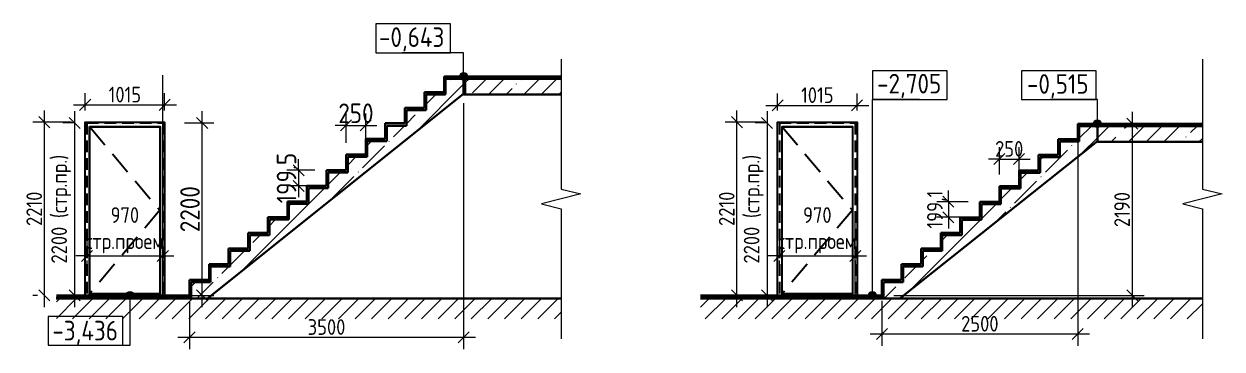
# Model space of a CAD drawing. Header units: millimetres. Extents: x 504091 to 2165846, y 135022 to 442887.
# Drawn here: x 1328842 to 1344138, y 319930 to 324074 of the extents above; entities that cross this region are included whole.
import ezdxf

# ---------------------------------------------------------------- set-up
doc = ezdxf.new("R2010")
doc.units = ezdxf.units.MM
doc.linetypes.add('IMPORT-ADSK_Штриховая_ш3 п1_5 _2_', pattern=[4.5, 3, -1.5])
doc.layers.get('Defpoints').update_dxf_attribs({"color": 255})
for name, color, linetype, lineweight in [('+АР_Вспомогательная', 7, 'Continuous', 9), ('A-ANNO-DIMS', 211, 'Continuous', 9), ('A-ANNO-NOTE', 131, 'Continuous', 20), ('A-DETL', 90, 'Continuous', 9), ('A-DETL-GENF', 92, 'Continuous', 18), ('A-FLOR', 192, 'Continuous', 18), ('A-FLOR-PATT', 8, 'Continuous', 40), ('A-WALL', 113, 'Continuous', 18), ('G-ANNO-DIMS', 111, 'Continuous', 9), ('S-STRS', 31, 'Continuous', 9)]:
    doc.layers.add(name, color=color, linetype=linetype, lineweight=lineweight)
doc.layers.add('ВСПОМОГАТЕЛЬНЫЙ', color=52, linetype='Continuous', lineweight=5, plot=False)
doc.styles.add('GOST Common', font='GOST_Common.ttf', dxfattribs={"width": 0.9, "height": 350})
doc.styles.add('GOST Common_1', font='GOST_Common.ttf', dxfattribs={"width": 0.9, "height": 250})
doc.styles.add('GOST Common_4', font='GOST_Common.ttf', dxfattribs={"width": 0.9, "height": 200})
doc.styles.add('GOST Common_6', font='GOST_Common.ttf', dxfattribs={"width": 0.9, "height": 200})
doc.dimstyles.new('ADSK_Основной_2_5_мм', dxfattribs={"dimscale": 304.8, "dimtxt": 251.428749, "dimasz": 0.463911, "dimexe": 0.492126, "dimexo": 0.492126, "dimgap": 0.098425, "dimtad": 1, "dimdec": 3, "dimrnd": 0.001, "dimdsep": 46, "dimtxsty": 'GOST Common_1', "dimblk1": 'OBLIQUE', "dimblk2": 'OBLIQUE', "dimsah": 1, "dimcen": 0.09, "dimdle": 0.492126, "dimazin": 2, "dimtfac": 1, "dimtdec": 4, "dimtix": 1, "dimtmove": 0, "dimatfit": 3, "dimfxl": 0, "dimtvp": 1, "dimtolj": 1, "dimtzin": 0, "dimlwd": 20, "dimlwe": 20, "dimarcsym": 0})
doc.dimstyles.new('ADSK_Основной_2_мм', dxfattribs={"dimscale": 304.8, "dimtxt": 201.142999, "dimasz": 0.463911, "dimexe": 0.492126, "dimexo": 0.492126, "dimgap": 0.098425, "dimtad": 1, "dimrnd": 0.01, "dimdsep": 46, "dimtxsty": 'GOST Common_4', "dimblk1": 'OBLIQUE', "dimblk2": 'OBLIQUE', "dimsah": 1, "dimcen": 0.09, "dimdle": 0.492126, "dimazin": 2, "dimtfac": 1, "dimtdec": 4, "dimtix": 1, "dimtmove": 0, "dimatfit": 3, "dimfxl": 0, "dimtvp": 1, "dimtolj": 1, "dimtzin": 0, "dimlwd": 20, "dimlwe": 20, "dimarcsym": 0})
pattern_1 = [(45, (1335540.36, 379376.56), (-224.5064, 224.5064), []), (45, (1335764.87, 379376.56), (-224.5064, 224.5064), [396.875, -79.375, 3.353, -76.022])]
pattern_2 = [(45, (1332435.07, 380107.56), (-224.5064, 224.5064), []), (45, (1332659.58, 380107.56), (-224.5064, 224.5064), [396.875, -79.375, 3.353, -76.022])]

# ---------------------------------------------------------------- blocks, each defined once
blk = doc.blocks.new('_Oblique')
at = {"color": 0, "linetype": 'ByBlock', "lineweight": -2}
blk.add_line((-0.5, -0.5), (0.5, 0.5), dxfattribs=at)
blk = doc.blocks.new('*D2483')
at = {"layer": 'A-ANNO-DIMS', "color": 0, "lineweight": 20, "transparency": 16777216}
for p, q in [((1331117, 320463), (1331117, 322963)), ((1330893, 322813), (1331267, 322813)), ((1330893, 320613), (1331267, 320613))]:
    blk.add_line(p, q, dxfattribs=at)
at = {"layer": 'Defpoints', "color": 0, "lineweight": 20, "transparency": 16777216}
for p in [(1330743, 322813), (1331117, 322813), (1330743, 320613)]:
    blk.add_point(p, dxfattribs=at)
at = {"layer": 'A-ANNO-DIMS', "color": 0, "lineweight": 20, "transparency": 16777216, "xscale": 141.4, "yscale": 141.4, "zscale": 141.4}
for p, rotation in [((1331117, 322813), 90), ((1331117, 320613), 270)]:
    blk.add_blockref('_Oblique', p, dxfattribs=dict(at, rotation=rotation))
at = {"layer": 'A-ANNO-DIMS', "color": 0, "lineweight": 20, "transparency": 16777216, "insert": (1330962, 321713), "char_height": 250, "width": 756.84, "attachment_point": 5, "rotation": 90, "style": 'GOST Common_1'}
blk.add_mtext('\\A1;2200', dxfattribs=at)
blk = doc.blocks.new('*D2474')
at = {"layer": 'A-ANNO-DIMS', "color": 0, "lineweight": 20, "transparency": 16777216}
for p, q in [((1329103, 320463), (1329103, 322973)), ((1329450, 322823), (1328953, 322823)), ((1329015, 320613), (1328953, 320613))]:
    blk.add_line(p, q, dxfattribs=at)
at = {"layer": 'Defpoints', "color": 0, "lineweight": 20, "transparency": 16777216}
for p in [(1329103, 322823), (1329600, 322823), (1329165, 320613)]:
    blk.add_point(p, dxfattribs=at)
at = {"layer": 'A-ANNO-DIMS', "color": 0, "lineweight": 20, "transparency": 16777216, "xscale": 141.4, "yscale": 141.4, "zscale": 141.4}
for p, rotation in [((1329103, 322823), 90), ((1329103, 320613), 270)]:
    blk.add_blockref('_Oblique', p, dxfattribs=dict(at, rotation=rotation))
at = {"layer": 'A-ANNO-DIMS', "color": 0, "transparency": 16777216, "insert": (1328973, 321718), "char_height": 200, "width": 605.47, "attachment_point": 5, "rotation": 90, "style": 'GOST Common_4'}
blk.add_mtext('\\A1;2210', dxfattribs=at)
blk = doc.blocks.new('*D2475')
at = {"layer": 'A-ANNO-DIMS', "color": 0, "lineweight": 20, "transparency": 16777216}
for p, q in [((1329645, 321117), (1329504, 321117)), ((1329645, 321117), (1330615, 321117)), ((1330615, 321117), (1330757, 321117)), ((1329645, 321059), (1329645, 320967)), ((1330615, 321059), (1330615, 320967))]:
    blk.add_line(p, q, dxfattribs=at)
at = {"layer": 'Defpoints', "color": 0, "lineweight": 20, "transparency": 16777216}
for p in [(1329645, 321209), (1330615, 321209), (1330615, 321117)]:
    blk.add_point(p, dxfattribs=at)
at = {"layer": 'A-ANNO-DIMS', "color": 0, "lineweight": 20, "transparency": 16777216, "xscale": 141.4, "yscale": 141.4, "zscale": 141.4}
blk.add_blockref('_Oblique', (1329645, 321117), dxfattribs=at)
at = {"layer": 'A-ANNO-DIMS', "color": 0, "lineweight": 20, "transparency": 16777216, "xscale": 141.4, "yscale": 141.4, "zscale": 141.4, "rotation": 180}
blk.add_blockref('_Oblique', (1330615, 321117), dxfattribs=at)
at = {"layer": 'A-ANNO-DIMS', "color": 0, "transparency": 16777216, "insert": (1330130, 321444), "char_height": 200, "width": 560.47, "attachment_point": 5, "style": 'GOST Common_6'}
blk.add_mtext('\\A1;970\\Pстр.проем', dxfattribs=at)
blk = doc.blocks.new('*D2514')
at = {"layer": 'A-ANNO-DIMS', "color": 0, "lineweight": 20, "transparency": 16777216}
for p, q in [((1329488, 322963), (1329488, 320463)), ((1329495, 322813), (1329338, 322813)), ((1329495, 320613), (1329338, 320613))]:
    blk.add_line(p, q, dxfattribs=at)
at = {"layer": 'Defpoints', "color": 0, "lineweight": 20, "transparency": 16777216}
for p in [(1329645, 322813), (1329488, 320613), (1329645, 320613)]:
    blk.add_point(p, dxfattribs=at)
at = {"layer": 'A-ANNO-DIMS', "color": 0, "lineweight": 20, "transparency": 16777216, "xscale": 141.4, "yscale": 141.4, "zscale": 141.4}
for p, rotation in [((1329488, 322813), 90), ((1329488, 320613), 270)]:
    blk.add_blockref('_Oblique', p, dxfattribs=dict(at, rotation=rotation))
at = {"layer": 'A-ANNO-DIMS', "color": 0, "transparency": 16777216, "insert": (1329318, 321713), "char_height": 200, "attachment_point": 5, "rotation": 90, "style": 'GOST Common_4'}
blk.add_mtext('\\A1;2200 (стр.пр.)', dxfattribs=at)
blk = doc.blocks.new('*D2477')
at = {"layer": 'A-ANNO-DIMS', "color": 0, "lineweight": 20, "transparency": 16777216}
for p, q in [((1337944, 320463), (1337944, 322973)), ((1338291, 322823), (1337794, 322823)), ((1337856, 320613), (1337794, 320613))]:
    blk.add_line(p, q, dxfattribs=at)
at = {"layer": 'Defpoints', "color": 0, "lineweight": 20, "transparency": 16777216}
for p in [(1337944, 322823), (1338441, 322823), (1338006, 320613)]:
    blk.add_point(p, dxfattribs=at)
at = {"layer": 'A-ANNO-DIMS', "color": 0, "lineweight": 20, "transparency": 16777216, "xscale": 141.4, "yscale": 141.4, "zscale": 141.4}
for p, rotation in [((1337944, 322823), 90), ((1337944, 320613), 270)]:
    blk.add_blockref('_Oblique', p, dxfattribs=dict(at, rotation=rotation))
at = {"layer": 'A-ANNO-DIMS', "color": 0, "transparency": 16777216, "insert": (1337814, 321718), "char_height": 200, "width": 605.47, "attachment_point": 5, "rotation": 90, "style": 'GOST Common_4'}
blk.add_mtext('\\A1;2210', dxfattribs=at)
blk = doc.blocks.new('*D2478')
at = {"layer": 'A-ANNO-DIMS', "color": 0, "lineweight": 20, "transparency": 16777216}
for p, q in [((1338486, 321117), (1338345, 321117)), ((1338486, 321117), (1339456, 321117)), ((1339456, 321117), (1339598, 321117)), ((1338486, 321059), (1338486, 320967)), ((1339456, 321059), (1339456, 320967))]:
    blk.add_line(p, q, dxfattribs=at)
at = {"layer": 'Defpoints', "color": 0, "lineweight": 20, "transparency": 16777216}
for p in [(1338486, 321209), (1339456, 321209), (1339456, 321117)]:
    blk.add_point(p, dxfattribs=at)
at = {"layer": 'A-ANNO-DIMS', "color": 0, "lineweight": 20, "transparency": 16777216, "xscale": 141.4, "yscale": 141.4, "zscale": 141.4}
blk.add_blockref('_Oblique', (1338486, 321117), dxfattribs=at)
at = {"layer": 'A-ANNO-DIMS', "color": 0, "lineweight": 20, "transparency": 16777216, "xscale": 141.4, "yscale": 141.4, "zscale": 141.4, "rotation": 180}
blk.add_blockref('_Oblique', (1339456, 321117), dxfattribs=at)
at = {"layer": 'A-ANNO-DIMS', "color": 0, "transparency": 16777216, "insert": (1338971, 321444), "char_height": 200, "width": 560.47, "attachment_point": 5, "style": 'GOST Common_6'}
blk.add_mtext('\\A1;970\\Pстр.проем', dxfattribs=at)
blk = doc.blocks.new('*D2516')
at = {"layer": 'A-ANNO-DIMS', "color": 0, "lineweight": 20, "transparency": 16777216}
for p, q in [((1338329, 322963), (1338329, 320463)), ((1338336, 322813), (1338179, 322813)), ((1338336, 320613), (1338179, 320613))]:
    blk.add_line(p, q, dxfattribs=at)
at = {"layer": 'Defpoints', "color": 0, "lineweight": 20, "transparency": 16777216}
for p in [(1338486, 322813), (1338329, 320613), (1338486, 320613)]:
    blk.add_point(p, dxfattribs=at)
at = {"layer": 'A-ANNO-DIMS', "color": 0, "lineweight": 20, "transparency": 16777216, "xscale": 141.4, "yscale": 141.4, "zscale": 141.4}
for p, rotation in [((1338329, 322813), 90), ((1338329, 320613), 270)]:
    blk.add_blockref('_Oblique', p, dxfattribs=dict(at, rotation=rotation))
at = {"layer": 'A-ANNO-DIMS', "color": 0, "transparency": 16777216, "insert": (1338159, 321713), "char_height": 200, "attachment_point": 5, "rotation": 90, "style": 'GOST Common_4'}
blk.add_mtext('\\A1;2200 (стр.пр.)', dxfattribs=at)
blk = doc.blocks.new('*D2517')
at = {"layer": 'A-ANNO-DIMS', "color": 0, "lineweight": 20, "transparency": 16777216}
for p, q in [((1338464, 322973), (1338464, 323187)), ((1339479, 322973), (1339479, 323187)), ((1338314, 323037), (1339629, 323037))]:
    blk.add_line(p, q, dxfattribs=at)
at = {"layer": 'Defpoints', "color": 0, "lineweight": 20, "transparency": 16777216}
for p in [(1339479, 323037), (1338464, 322823), (1339479, 322823)]:
    blk.add_point(p, dxfattribs=at)
at = {"layer": 'A-ANNO-DIMS', "color": 0, "lineweight": 20, "transparency": 16777216, "xscale": 141.4, "yscale": 141.4, "zscale": 141.4, "rotation": 180}
blk.add_blockref('_Oblique', (1338464, 323037), dxfattribs=at)
at = {"layer": 'A-ANNO-DIMS', "color": 0, "lineweight": 20, "transparency": 16777216, "xscale": 141.4, "yscale": 141.4, "zscale": 141.4}
blk.add_blockref('_Oblique', (1339479, 323037), dxfattribs=at)
at = {"layer": 'A-ANNO-DIMS', "color": 0, "transparency": 16777216, "insert": (1338971, 323167), "char_height": 200, "attachment_point": 5, "style": 'GOST Common_4'}
blk.add_mtext('\\A1;1015', dxfattribs=at)
blk = doc.blocks.new('Высотные отметки - Рамка-12095-Разрез 1')
at = {"layer": 'A-ANNO-NOTE'}
for p, q in [((15397, 14), (15397, 514)), ((15397, 514), (16697, 514)), ((16697, 514), (16697, 14)), ((16697, 14), (15397, 14))]:
    blk.add_line(p, q, dxfattribs=at)
blk = doc.blocks.new('*D2502')
at = {"layer": 'A-ANNO-DIMS', "color": 0, "lineweight": 20, "transparency": 16777216}
for p, q in [((1332955, 322559), (1332955, 322931)), ((1333205, 322573), (1333205, 322931)), ((1332955, 322781), (1332814, 322781)), ((1332955, 322781), (1333205, 322781)), ((1333205, 322781), (1333347, 322781))]:
    blk.add_line(p, q, dxfattribs=at)
at = {"layer": 'Defpoints', "color": 0, "lineweight": 20, "transparency": 16777216}
for p in [(1333205, 322781), (1332955, 322409), (1333205, 322423)]:
    blk.add_point(p, dxfattribs=at)
at = {"layer": 'A-ANNO-DIMS', "color": 0, "lineweight": 20, "transparency": 16777216, "xscale": 141.4, "yscale": 141.4, "zscale": 141.4}
blk.add_blockref('_Oblique', (1332955, 322781), dxfattribs=at)
at = {"layer": 'A-ANNO-DIMS', "color": 0, "lineweight": 20, "transparency": 16777216, "xscale": 141.4, "yscale": 141.4, "zscale": 141.4, "rotation": 180}
blk.add_blockref('_Oblique', (1333205, 322781), dxfattribs=at)
at = {"layer": 'A-ANNO-DIMS', "color": 0, "lineweight": 20, "transparency": 16777216, "insert": (1333080, 322936), "char_height": 250, "attachment_point": 5, "style": 'GOST Common_1'}
blk.add_mtext('\\A1;250', dxfattribs=at)
blk = doc.blocks.new('*D2503')
at = {"layer": 'A-ANNO-DIMS', "color": 0, "lineweight": 20, "transparency": 16777216}
for p, q in [((1332349, 322209), (1332349, 322351)), ((1332555, 322209), (1332199, 322209)), ((1332349, 322209), (1332349, 322010)), ((1332555, 322010), (1332199, 322010)), ((1332349, 322010), (1332349, 321868))]:
    blk.add_line(p, q, dxfattribs=at)
at = {"layer": 'Defpoints', "color": 0, "lineweight": 20, "transparency": 16777216}
for p in [(1332705, 322209), (1332349, 322010), (1332705, 322010)]:
    blk.add_point(p, dxfattribs=at)
at = {"layer": 'A-ANNO-DIMS', "color": 0, "lineweight": 20, "transparency": 16777216, "xscale": 141.4, "yscale": 141.4, "zscale": 141.4}
for p, rotation in [((1332349, 322209), 270), ((1332349, 322010), 90)]:
    blk.add_blockref('_Oblique', p, dxfattribs=dict(at, rotation=rotation))
at = {"layer": 'A-ANNO-DIMS', "color": 0, "lineweight": 20, "transparency": 16777216, "insert": (1332194, 322110), "char_height": 250, "attachment_point": 5, "rotation": 90, "style": 'GOST Common_1'}
blk.add_mtext('\\A1;199.5', dxfattribs=at)
blk = doc.blocks.new('*D2506')
at = {"layer": 'A-ANNO-DIMS', "color": 0, "lineweight": 20, "transparency": 16777216}
for p, q in [((1329623, 322973), (1329623, 323194)), ((1330638, 322973), (1330638, 323194)), ((1329473, 323044), (1330788, 323044))]:
    blk.add_line(p, q, dxfattribs=at)
at = {"layer": 'Defpoints', "color": 0, "lineweight": 20, "transparency": 16777216}
for p in [(1330638, 323044), (1329623, 322823), (1330638, 322823)]:
    blk.add_point(p, dxfattribs=at)
at = {"layer": 'A-ANNO-DIMS', "color": 0, "lineweight": 20, "transparency": 16777216, "xscale": 141.4, "yscale": 141.4, "zscale": 141.4, "rotation": 180}
blk.add_blockref('_Oblique', (1329623, 323044), dxfattribs=at)
at = {"layer": 'A-ANNO-DIMS', "color": 0, "lineweight": 20, "transparency": 16777216, "xscale": 141.4, "yscale": 141.4, "zscale": 141.4}
blk.add_blockref('_Oblique', (1330638, 323044), dxfattribs=at)
at = {"layer": 'A-ANNO-DIMS', "color": 0, "transparency": 16777216, "insert": (1330130, 323174), "char_height": 200, "attachment_point": 5, "style": 'GOST Common_4'}
blk.add_mtext('\\A1;1015', dxfattribs=at)
blk = doc.blocks.new('*D2519')
at = {"layer": 'A-ANNO-DIMS', "color": 0, "lineweight": 20, "transparency": 16777216}
for p, q in [((1342296, 322653), (1342296, 319972)), ((1339796, 320543), (1339796, 319972)), ((1339646, 320122), (1342446, 320122))]:
    blk.add_line(p, q, dxfattribs=at)
at = {"layer": 'Defpoints', "color": 0, "lineweight": 20, "transparency": 16777216}
for p in [(1342296, 322803), (1339796, 320693), (1342296, 320122)]:
    blk.add_point(p, dxfattribs=at)
at = {"layer": 'A-ANNO-DIMS', "color": 0, "lineweight": 20, "transparency": 16777216, "xscale": 141.4, "yscale": 141.4, "zscale": 141.4, "rotation": 180}
blk.add_blockref('_Oblique', (1339796, 320122), dxfattribs=at)
at = {"layer": 'A-ANNO-DIMS', "color": 0, "lineweight": 20, "transparency": 16777216, "xscale": 141.4, "yscale": 141.4, "zscale": 141.4}
blk.add_blockref('_Oblique', (1342296, 320122), dxfattribs=at)
at = {"layer": 'A-ANNO-DIMS', "color": 0, "transparency": 16777216, "insert": (1341046, 320252), "char_height": 200, "attachment_point": 5, "style": 'GOST Common_4'}
blk.add_mtext('\\A1;2500', dxfattribs=at)
blk = doc.blocks.new('*D2520')
at = {"layer": 'A-ANNO-DIMS', "color": 0, "lineweight": 20, "transparency": 16777216}
for p, q in [((1334455, 323064), (1334455, 319930)), ((1330955, 320530), (1330955, 319930)), ((1330805, 320080), (1334605, 320080))]:
    blk.add_line(p, q, dxfattribs=at)
at = {"layer": 'Defpoints', "color": 0, "lineweight": 20, "transparency": 16777216}
for p in [(1334455, 323214), (1330955, 320680), (1334455, 320080)]:
    blk.add_point(p, dxfattribs=at)
at = {"layer": 'A-ANNO-DIMS', "color": 0, "lineweight": 20, "transparency": 16777216, "xscale": 141.4, "yscale": 141.4, "zscale": 141.4, "rotation": 180}
blk.add_blockref('_Oblique', (1330955, 320080), dxfattribs=at)
at = {"layer": 'A-ANNO-DIMS', "color": 0, "lineweight": 20, "transparency": 16777216, "xscale": 141.4, "yscale": 141.4, "zscale": 141.4}
blk.add_blockref('_Oblique', (1334455, 320080), dxfattribs=at)
at = {"layer": 'A-ANNO-DIMS', "color": 0, "transparency": 16777216, "insert": (1332705, 320210), "char_height": 200, "attachment_point": 5, "style": 'GOST Common_4'}
blk.add_mtext('\\A1;3500', dxfattribs=at)
blk = doc.blocks.new('*D2521')
at = {"layer": 'A-ANNO-DIMS', "color": 0, "lineweight": 20, "transparency": 16777216}
for p, q in [((1342992, 322953), (1342992, 320463)), ((1342822, 322803), (1343142, 322803)), ((1339946, 320613), (1343142, 320613))]:
    blk.add_line(p, q, dxfattribs=at)
at = {"layer": 'Defpoints', "color": 0, "lineweight": 20, "transparency": 16777216}
for p in [(1342672, 322803), (1339796, 320613), (1342992, 320613)]:
    blk.add_point(p, dxfattribs=at)
at = {"layer": 'A-ANNO-DIMS', "color": 0, "lineweight": 20, "transparency": 16777216, "xscale": 141.4, "yscale": 141.4, "zscale": 141.4}
for p, rotation in [((1342992, 322803), 90), ((1342992, 320613), 270)]:
    blk.add_blockref('_Oblique', p, dxfattribs=dict(at, rotation=rotation))
at = {"layer": 'A-ANNO-DIMS', "color": 0, "transparency": 16777216, "insert": (1342862, 321708), "char_height": 200, "attachment_point": 5, "rotation": 90, "style": 'GOST Common_4'}
blk.add_mtext('\\A1;2190', dxfattribs=at)
blk = doc.blocks.new('*D2522')
at = {"layer": 'A-ANNO-DIMS', "color": 0, "lineweight": 20, "transparency": 16777216}
for p, q in [((1340645, 321808), (1340645, 321949)), ((1340896, 321808), (1340495, 321808)), ((1340645, 321808), (1340645, 321609)), ((1340896, 321609), (1340495, 321609)), ((1340645, 321609), (1340645, 321467))]:
    blk.add_line(p, q, dxfattribs=at)
at = {"layer": 'Defpoints', "color": 0, "lineweight": 20, "transparency": 16777216}
for p in [(1341046, 321808), (1340645, 321609), (1341046, 321609)]:
    blk.add_point(p, dxfattribs=at)
at = {"layer": 'A-ANNO-DIMS', "color": 0, "lineweight": 20, "transparency": 16777216, "xscale": 141.4, "yscale": 141.4, "zscale": 141.4}
for p, rotation in [((1340645, 321808), 270), ((1340645, 321609), 90)]:
    blk.add_blockref('_Oblique', p, dxfattribs=dict(at, rotation=rotation))
at = {"layer": 'A-ANNO-DIMS', "color": 0, "transparency": 16777216, "insert": (1340495, 321708), "char_height": 200, "attachment_point": 5, "rotation": 90, "style": 'GOST Common_4'}
blk.add_mtext('\\A1;199,1', dxfattribs=at)
blk = doc.blocks.new('*D2523')
at = {"layer": 'A-ANNO-DIMS', "color": 0, "lineweight": 20, "transparency": 16777216}
for p, q in [((1341296, 322157), (1341296, 322502)), ((1341546, 322157), (1341546, 322502)), ((1341296, 322352), (1341155, 322352)), ((1341296, 322352), (1341546, 322352)), ((1341546, 322352), (1341688, 322352))]:
    blk.add_line(p, q, dxfattribs=at)
at = {"layer": 'Defpoints', "color": 0, "lineweight": 20, "transparency": 16777216}
for p in [(1341546, 322352), (1341296, 322007), (1341546, 322007)]:
    blk.add_point(p, dxfattribs=at)
at = {"layer": 'A-ANNO-DIMS', "color": 0, "lineweight": 20, "transparency": 16777216, "xscale": 141.4, "yscale": 141.4, "zscale": 141.4}
blk.add_blockref('_Oblique', (1341296, 322352), dxfattribs=at)
at = {"layer": 'A-ANNO-DIMS', "color": 0, "lineweight": 20, "transparency": 16777216, "xscale": 141.4, "yscale": 141.4, "zscale": 141.4, "rotation": 180}
blk.add_blockref('_Oblique', (1341546, 322352), dxfattribs=at)
at = {"layer": 'A-ANNO-DIMS', "color": 0, "transparency": 16777216, "insert": (1341421, 322482), "char_height": 200, "attachment_point": 5, "style": 'GOST Common_4'}
blk.add_mtext('\\A1;250', dxfattribs=at)

msp = doc.modelspace()

# ---------------------------------------------------------------- hatches: boundary and pattern name
at = {"layer": 'A-DETL-GENF', "lineweight": 9, "true_color": 0x000000}
h = msp.add_hatch(dxfattribs=at)
h.set_pattern_fill('FP2_4', color=18, style=0, pattern_type=2)
h.set_pattern_definition([(45, (1332435.07, 380137.56), (-106.066, 106.066), [])])
h.paths.add_polyline_path([(1329840.3263, 320313.2869), (1335698.0344, 320313.2869), (1335698.0344, 320573.2869), (1329256.5539, 320573.2869), (1329256.5539, 320313.2869), (1329510.3617, 320313.2869)])
h = msp.add_hatch(dxfattribs=at)
h.set_pattern_fill('FP3_6', color=18, style=0, pattern_type=2)
h.set_pattern_definition([(45, (1335540.36, 379406.56), (-106.066, 106.066), [])])
h.paths.add_polyline_path([(1338684.2552, 320313.2869), (1343886.8393, 320313.2869), (1343886.8393, 320573.2869), (1337477.9621, 320573.2869), (1337477.9621, 320313.2869), (1338354.4278, 320313.2869)])
at = {"layer": 'A-FLOR-PATT', "lineweight": 9, "true_color": 0x000000}
h = msp.add_hatch(dxfattribs=at)
h.set_pattern_fill('FP2_3', color=18, style=0, pattern_type=2)
h.set_pattern_definition(pattern_2)
h.paths.add_polyline_path([(1334474.9069, 323176.2869), (1335698.0344, 323176.2869), (1335698.0344, 323376.2869), (1334474.9069, 323376.2869)])
h = msp.add_hatch(dxfattribs=at)
h.set_pattern_fill('FP3_5', color=18, style=0, pattern_type=2)
h.set_pattern_definition(pattern_1)
h.paths.add_polyline_path([(1343886.8393, 322573.2869), (1343886.8393, 322773.2869), (1342546.126, 322773.2869), (1342546.126, 322573.2869)])
at = {"layer": 'G-ANNO-DIMS', "true_color": 0x000000}
h = msp.add_hatch(color=18, dxfattribs=at)
edge = h.paths.add_edge_path()
edge.add_arc((1334455.259, 323406.2869), 50, 0, 360)
h = msp.add_hatch(color=18, dxfattribs=at)
edge = h.paths.add_edge_path()
edge.add_arc((1342546.126, 322803.2036), 50, 0, 360)
h = msp.add_hatch(color=18, dxfattribs=at)
edge = h.paths.add_edge_path()
edge.add_arc((1330195.8734, 320613.2869), 50, 0, 360)
h = msp.add_hatch(color=18, dxfattribs=at)
edge = h.paths.add_edge_path()
edge.add_arc((1339673.7171, 320613.2869), 50, 0, 360)
at = {"layer": 'S-STRS', "true_color": 0x000000}
h = msp.add_hatch(dxfattribs=at)
h.set_pattern_fill('FP2_3', color=18, style=0, pattern_type=2)
h.set_pattern_definition(pattern_2)
h.paths.add_polyline_path([(1330975.259, 320583.2869), (1331195.7433, 320583.2869), (1334455.259, 323184.3804), (1334455.259, 323376.2869), (1334225.259, 323376.2869), (1334225.259, 323176.7869), (1333975.259, 323176.7869), (1333975.259, 322977.2869), (1333725.259, 322977.2869), (1333725.259, 322777.7869), (1333475.259, 322777.7869), (1333475.259, 322578.2869), (1333225.259, 322578.2869), (1333225.259, 322378.7869), (1332975.259, 322378.7869), (1332975.259, 322179.2869), (1332725.259, 322179.2869), (1332725.259, 321979.7869), (1332475.259, 321979.7869), (1332475.259, 321780.2869), (1332225.259, 321780.2869), (1332225.259, 321580.7869), (1331975.259, 321580.7869), (1331975.259, 321381.2869), (1331725.259, 321381.2869), (1331725.259, 321181.7869), (1331475.259, 321181.7869), (1331475.259, 320982.2869), (1331225.259, 320982.2869), (1331225.259, 320782.7869), (1330975.259, 320782.7869)])
h = msp.add_hatch(dxfattribs=at)
h.set_pattern_fill('FP3_5', color=18, style=0, pattern_type=2)
h.set_pattern_definition(pattern_1)
h.paths.add_polyline_path([(1340036.9179, 320583.2869), (1342546.126, 322581.4529), (1342546.126, 322773.2036), (1342316.126, 322773.2036), (1342316.126, 322574.1202), (1342066.126, 322574.1202), (1342066.126, 322375.0369), (1341816.126, 322375.0369), (1341816.126, 322175.9536), (1341566.126, 322175.9536), (1341566.126, 321976.8702), (1341316.126, 321976.8702), (1341316.126, 321777.7869), (1341066.126, 321777.7869), (1341066.126, 321578.7036), (1340816.126, 321578.7036), (1340816.126, 321379.6202), (1340566.126, 321379.6202), (1340566.126, 321180.5369), (1340316.126, 321180.5369), (1340316.126, 320981.4536), (1340066.126, 320981.4536), (1340066.126, 320782.3702), (1339816.126, 320782.3702), (1339816.126, 320583.2869)])

# ---------------------------------------------------------------- linework, layer by layer
at = {"layer": '+АР_Вспомогательная', "color": 7, "linetype": 'Continuous', "ltscale": 50}
for points in [[(1335700.8367, 323624.184), (1335700.8367, 321969.443), (1335950.8367, 321906.943), (1335450.8367, 321781.943), (1335700.8367, 321719.443), (1335700.8367, 320061.7654)], [(1343888.3021, 323624.184), (1343888.3021, 321969.443), (1344138.3021, 321906.943), (1343638.3021, 321781.943), (1343888.3021, 321719.443), (1343888.3021, 320061.7654)]]:
    msp.add_lwpolyline(points, dxfattribs=at)
at = {"linetype": 'IMPORT-ADSK_Штриховая_ш3 п1_5 _2_', "ltscale": 50}
for p, q in [((1329645.259, 322813.2918), (1329645.259, 320613.2869)), ((1329645.259, 322813.2918), (1330615.259, 322813.2918)), ((1330615.259, 322813.2918), (1330615.259, 320613.2869)), ((1338486.126, 322813.2918), (1338486.126, 320613.2869)), ((1338486.126, 322813.2918), (1339456.126, 322813.2918)), ((1339456.126, 322813.2918), (1339456.126, 320613.2869))]:
    msp.add_line(p, q, dxfattribs=at)
for points in [[(1330637.8601, 320613.2869), (1329622.658, 320613.2869), (1329622.658, 322823.2918), (1330637.8601, 322823.2918)], [(1329679.2889, 322766.6609), (1330581.2292, 322766.6609), (1330581.2292, 320613.2869), (1329679.2889, 320613.2869)], [(1330577.4538, 320634.4291), (1329683.0643, 320634.4291), (1329683.0643, 322763.6406), (1330577.4538, 322763.6406)], [(1339478.727, 320613.2869), (1338463.5249, 320613.2869), (1338463.5249, 322823.2918), (1339478.727, 322823.2918)], [(1338520.1558, 322766.6609), (1339422.0961, 322766.6609), (1339422.0961, 320613.2869), (1338520.1558, 320613.2869)], [(1339418.3207, 320634.4291), (1338523.9312, 320634.4291), (1338523.9312, 322763.6406), (1339418.3207, 322763.6406)], [(1329679.2889, 320626.8783), (1330581.2292, 320626.8783), (1330581.2292, 320613.2869), (1329679.2889, 320613.2869)], [(1338520.1558, 320626.8783), (1339422.0961, 320626.8783), (1339422.0961, 320613.2869), (1338520.1558, 320613.2869)]]:
    msp.add_lwpolyline(points, close=True)
at = {"linetype": 'IMPORT-ADSK_Штриховая_ш3 п1_5 _2_', "ltscale": 100}
for points in [[(1329683.0643, 322763.6406), (1330577.4538, 321699.0349), (1329683.0643, 320634.4291)], [(1338523.9312, 322763.6406), (1339418.3207, 321699.0349), (1338523.9312, 320634.4291)]]:
    msp.add_lwpolyline(points, dxfattribs=at)
at = {"layer": 'A-DETL', "color": 18, "lineweight": 30, "true_color": 0x000000}
for p, q in [((1334455.259, 323406.2869), (1334205.259, 323406.2869)), ((1334205.259, 323406.2869), (1334205.259, 323206.7869)), ((1334475.259, 323376.2869), (1334225.259, 323376.2869)), ((1334225.259, 323376.2869), (1334225.259, 323176.7869)), ((1331183.1454, 320573.2869), (1334455.259, 323184.3804)), ((1334205.259, 323206.7869), (1333955.259, 323206.7869)), ((1333955.259, 323206.7869), (1333955.259, 323007.2869)), ((1334225.259, 323176.7869), (1333975.259, 323176.7869)), ((1333975.259, 323176.7869), (1333975.259, 322977.2869)), ((1333955.259, 323007.2869), (1333705.259, 323007.2869)), ((1333705.259, 323007.2869), (1333705.259, 322807.7869)), ((1333975.259, 322977.2869), (1333725.259, 322977.2869)), ((1333725.259, 322977.2869), (1333725.259, 322777.7869)), ((1333705.259, 322807.7869), (1333455.259, 322807.7869)), ((1333455.259, 322807.7869), (1333455.259, 322608.2869)), ((1333725.259, 322777.7869), (1333475.259, 322777.7869)), ((1333475.259, 322777.7869), (1333475.259, 322578.2869)), ((1333455.259, 322608.2869), (1333205.259, 322608.2869)), ((1333205.259, 322608.2869), (1333205.259, 322408.7869)), ((1333475.259, 322578.2869), (1333225.259, 322578.2869)), ((1333225.259, 322578.2869), (1333225.259, 322378.7869)), ((1333205.259, 322408.7869), (1332955.259, 322408.7869)), ((1332955.259, 322408.7869), (1332955.259, 322209.2869)), ((1333225.259, 322378.7869), (1332975.259, 322378.7869)), ((1332975.259, 322378.7869), (1332975.259, 322179.2869)), ((1332955.259, 322209.2869), (1332705.259, 322209.2869)), ((1332705.259, 322209.2869), (1332705.259, 322009.7869)), ((1332975.259, 322179.2869), (1332725.259, 322179.2869)), ((1332725.259, 322179.2869), (1332725.259, 321979.7869)), ((1332705.259, 322009.7869), (1332455.259, 322009.7869)), ((1332455.259, 322009.7869), (1332455.259, 321810.2869)), ((1332725.259, 321979.7869), (1332475.259, 321979.7869)), ((1332475.259, 321979.7869), (1332475.259, 321780.2869)), ((1332455.259, 321810.2869), (1332205.259, 321810.2869)), ((1332205.259, 321810.2869), (1332205.259, 321610.7869)), ((1332475.259, 321780.2869), (1332225.259, 321780.2869)), ((1332225.259, 321780.2869), (1332225.259, 321580.7869)), ((1332205.259, 321610.7869), (1331955.259, 321610.7869)), ((1331955.259, 321610.7869), (1331955.259, 321411.2869)), ((1332225.259, 321580.7869), (1331975.259, 321580.7869)), ((1331975.259, 321580.7869), (1331975.259, 321381.2869)), ((1331955.259, 321411.2869), (1331705.259, 321411.2869)), ((1331705.259, 321411.2869), (1331705.259, 321211.7869)), ((1331975.259, 321381.2869), (1331725.259, 321381.2869)), ((1331725.259, 321381.2869), (1331725.259, 321181.7869)), ((1331705.259, 321211.7869), (1331455.259, 321211.7869)), ((1331455.259, 321211.7869), (1331455.259, 321012.2869)), ((1331725.259, 321181.7869), (1331475.259, 321181.7869)), ((1331475.259, 321181.7869), (1331475.259, 320982.2869)), ((1331455.259, 321012.2869), (1331205.259, 321012.2869)), ((1331205.259, 321012.2869), (1331205.259, 320812.7869)), ((1331475.259, 320982.2869), (1331225.259, 320982.2869)), ((1331225.259, 320982.2869), (1331225.259, 320782.7869)), ((1331205.259, 320812.7869), (1330955.259, 320812.7869)), ((1330955.259, 320812.7869), (1330955.259, 320573.2869)), ((1331225.259, 320782.7869), (1330975.259, 320782.7869)), ((1330975.259, 320782.7869), (1330975.259, 320573.2869)), ((1330955.259, 320583.2869), (1329253.6508, 320583.2869)), ((1335698.5208, 320573.2869), (1329253.7759, 320573.2869)), ((1329255.1446, 320613.2869), (1330955.259, 320613.2869)), ((1339796.126, 320583.2869), (1337477.6462, 320583.2869)), ((1343885.5421, 320573.2869), (1337477.6462, 320573.2869)), ((1337477.9621, 320613.2869), (1339796.126, 320613.2869))]:
    msp.add_line(p, q, dxfattribs=at)
at = {"layer": 'A-FLOR', "color": 18, "lineweight": 30, "true_color": 0x000000}
for p, q in [((1334455.3495, 323406.2869), (1334455.3495, 323176.2869)), ((1334455.3495, 323406.2869), (1334474.9069, 323406.2869)), ((1335698.0344, 323406.2869), (1334474.9069, 323406.2869)), ((1334474.9069, 323406.2869), (1334474.9069, 323176.2869)), ((1335698.0344, 323376.2869), (1334474.9069, 323376.2869)), ((1334476.0302, 323176.2869), (1334455.3495, 323176.2869)), ((1334476.0302, 323176.2869), (1335699.1577, 323176.2869)), ((1342546.126, 322803.2036), (1342296.126, 322803.2036)), ((1342296.126, 322803.2036), (1342296.126, 322604.1202)), ((1342566.126, 322773.2036), (1342316.126, 322773.2036)), ((1342316.126, 322773.2036), (1342316.126, 322574.1202)), ((1343886.8393, 322803.2869), (1342546.126, 322803.2869)), ((1342546.126, 322803.2869), (1342546.126, 322573.2869)), ((1343886.8393, 322773.2869), (1342546.126, 322773.2869)), ((1340024.3231, 320573.2869), (1342546.126, 322581.4529)), ((1342296.126, 322604.1202), (1342046.126, 322604.1202)), ((1342046.126, 322604.1202), (1342046.126, 322405.0369)), ((1342316.126, 322574.1202), (1342066.126, 322574.1202)), ((1342066.126, 322574.1202), (1342066.126, 322375.0369)), ((1342546.126, 322573.2869), (1343886.8393, 322573.2869)), ((1342046.126, 322405.0369), (1341796.126, 322405.0369)), ((1341796.126, 322405.0369), (1341796.126, 322205.9536)), ((1342066.126, 322375.0369), (1341816.126, 322375.0369)), ((1341816.126, 322375.0369), (1341816.126, 322175.9536)), ((1341796.126, 322205.9536), (1341546.126, 322205.9536)), ((1341546.126, 322205.9536), (1341546.126, 322006.8702)), ((1341816.126, 322175.9536), (1341566.126, 322175.9536)), ((1341566.126, 322175.9536), (1341566.126, 321976.8702)), ((1341546.126, 322006.8702), (1341296.126, 322006.8702)), ((1341296.126, 322006.8702), (1341296.126, 321807.7869)), ((1341566.126, 321976.8702), (1341316.126, 321976.8702)), ((1341316.126, 321976.8702), (1341316.126, 321777.7869)), ((1341296.126, 321807.7869), (1341046.126, 321807.7869)), ((1341046.126, 321807.7869), (1341046.126, 321608.7036)), ((1341316.126, 321777.7869), (1341066.126, 321777.7869)), ((1341066.126, 321777.7869), (1341066.126, 321578.7036)), ((1341046.126, 321608.7036), (1340796.126, 321608.7036)), ((1340796.126, 321608.7036), (1340796.126, 321409.6202)), ((1341066.126, 321578.7036), (1340816.126, 321578.7036)), ((1340816.126, 321578.7036), (1340816.126, 321379.6202)), ((1340796.126, 321409.6202), (1340546.126, 321409.6202)), ((1340546.126, 321409.6202), (1340546.126, 321210.5369)), ((1340816.126, 321379.6202), (1340566.126, 321379.6202)), ((1340566.126, 321379.6202), (1340566.126, 321180.5369)), ((1340546.126, 321210.5369), (1340296.126, 321210.5369)), ((1340296.126, 321210.5369), (1340296.126, 321011.4536)), ((1340566.126, 321180.5369), (1340316.126, 321180.5369)), ((1340316.126, 321180.5369), (1340316.126, 320981.4536)), ((1340296.126, 321011.4536), (1340046.126, 321011.4536)), ((1340046.126, 321011.4536), (1340046.126, 320812.3702)), ((1340316.126, 320981.4536), (1340066.126, 320981.4536)), ((1340066.126, 320981.4536), (1340066.126, 320782.3702)), ((1340046.126, 320812.3702), (1339796.126, 320812.3702)), ((1339796.126, 320812.3702), (1339796.126, 320573.2869)), ((1340066.126, 320782.3702), (1339816.126, 320782.3702)), ((1339816.126, 320782.3702), (1339816.126, 320573.2869))]:
    msp.add_line(p, q, dxfattribs=at)
at = {"layer": 'A-WALL', "color": 18, "true_color": 0x000000}
msp.add_line((1338356.4278, 320624.6295), (1338356.4278, 320613.2869), dxfattribs=at)
at = {"layer": 'G-ANNO-DIMS', "color": 18, "lineweight": 20, "true_color": 0x000000}
for p, q in [((1334455.259, 323707.723), (1333668.8417, 323707.723)), ((1334455.259, 323406.2869), (1334455.259, 323707.723)), ((1339673.7171, 320613.2869), (1339673.7171, 323111.2381)), ((1340275.6415, 323111.2381), (1339673.7171, 323111.2381)), ((1342546.126, 323111.2381), (1341944.2016, 323111.2381)), ((1342546.126, 322803.2036), (1342546.126, 323111.2381)), ((1330195.8734, 319977.1558), (1330195.8734, 320597.4211)), ((1329483.2878, 319977.1558), (1330195.8734, 319977.1558))]:
    msp.add_line(p, q, dxfattribs=at)
at = {"layer": 'G-ANNO-DIMS', "color": 18, "true_color": 0x000000}
for centre in [(1334455.259, 323406.2869), (1342546.126, 322803.2036), (1330195.8734, 320613.2869), (1339673.7171, 320613.2869)]:
    msp.add_circle(centre, 50, dxfattribs=at)
at = {"layer": 'S-STRS', "color": 18, "lineweight": 18, "true_color": 0x000000}
for p, q in [((1334455.259, 323214.3804), (1334455.259, 323406.2869)), ((1342546.126, 322611.4529), (1342546.126, 322803.2036))]:
    msp.add_line(p, q, dxfattribs=at)
at = {"layer": 'ВСПОМОГАТЕЛЬНЫЙ', "color": 6}
for p, q in [((1330615.259, 320613.2869), (1330615.259, 323423.1009)), ((1339456.126, 320613.2869), (1339456.126, 321562.6806))]:
    msp.add_line(p, q, dxfattribs=at)

# ---------------------------------------------------------------- block references
at = {"layer": 'G-ANNO-DIMS', "color": 18, "lineweight": 20, "true_color": 0x000000, "extrusion": (0, 0, -1), "xscale": 0.7331441328871225, "yscale": 0.7331441328871225, "zscale": 0.7331441328871225}
for p in [(-1345575.6695, 323697.5009), (-1351915.3449, 323101.0161), (-1353817.4204, 323101.0161), (-1341393.0119, 319966.9337)]:
    msp.add_blockref('Высотные отметки - Рамка-12095-Разрез 1', p, dxfattribs=at)

# ---------------------------------------------------------------- texts
at = {"layer": 'G-ANNO-DIMS', "color": 18, "lineweight": 20, "true_color": 0x000000, "char_height": 250, "attachment_point": 1, "line_spacing_factor": 1.022761, "style": 'GOST Common'}
for s, insert, width in [('-0,643', (1333374.639, 324031.4678), 1055.976244), ('-2,705', (1339733.9838, 323438.613), 1028.822569), ('-0,515', (1341647.7687, 323434.4716), 977.532294), ('-3,436', (1329203.8156, 320289.4212), 1055.976244)]:
    msp.add_mtext(s, dxfattribs=dict(at, insert=insert, width=width))

# ---------------------------------------------------------------- dimensions: what is measured, and where the dimension line sits
at = {"layer": 'A-ANNO-DIMS', "color": 18, "true_color": 0x000000}
for base, p1, p2, text, override, picture, middle in [((1330637.8601, 323044.2055), (1329622.658, 322823.2918), (1330637.8601, 322823.2918), '1015', {"dimpost": '<>', "dimfxl": 2228.03778}, '*D2506', (1330130.259, 323174.2055)), ((1339478.727, 323036.7103), (1338463.5249, 322823.2918), (1339478.727, 322823.2918), '1015', {"dimpost": '<>', "dimfxl": 2228.03778}, '*D2517', (1338971.126, 323166.7103)), ((1330615.259, 321117.1303), (1329645.259, 321209.0541), (1330615.259, 321209.0541), '970\\Pстр.проем', {"dimpost": '<>', "dimtxsty": 'GOST Common_6', "dimfxl": 1233}, '*D2475', (1330130.259, 321443.7969)), ((1339456.126, 321117.1303), (1338486.126, 321209.0541), (1339456.126, 321209.0541), '970\\Pстр.проем', {"dimpost": '<>', "dimtxsty": 'GOST Common_6', "dimfxl": 1233}, '*D2478', (1338971.126, 321443.7969))]:
    dim = msp.add_linear_dim(base=base, p1=p1, p2=p2, text=text, dimstyle='ADSK_Основной_2_мм', override=override, dxfattribs=at)
    dim.commit()
    dim.dimension.update_dxf_attribs({"geometry": picture, "text_midpoint": middle})
for base, p1, p2, picture, middle in [((1334455.259, 320079.919), (1330955.259, 320679.5769), (1334455.259, 323214.3804), '*D2520', (1332705.259, 320209.919)), ((1342296.126, 320122.0819), (1339796.126, 320692.8286), (1342296.126, 322803.2036), '*D2519', (1341046.126, 320252.0819)), ((1341546.126, 322351.7329), (1341296.126, 322006.8702), (1341546.126, 322006.8702), '*D2523', (1341421.126, 322481.7329))]:
    dim = msp.add_linear_dim(base=base, p1=p1, p2=p2, dimstyle='ADSK_Основной_2_мм', override={"dimpost": '<>', "dimfxl": 2228.03778}, dxfattribs=at)
    dim.commit()
    dim.dimension.update_dxf_attribs({"geometry": picture, "text_midpoint": middle})
at = {"layer": 'A-ANNO-DIMS', "color": 18, "lineweight": 20, "true_color": 0x000000}
dim = msp.add_linear_dim(base=(1333205.259, 322780.7755), p1=(1332955.259, 322408.7869), p2=(1333205.259, 322422.7031), dimstyle='ADSK_Основной_2_5_мм', override={"dimpost": '<>', "dimfxl": 2200}, dxfattribs=at)
dim.commit()
dim.dimension.update_dxf_attribs({"geometry": '*D2502', "text_midpoint": (1333080.259, 322935.7755)})
at = {"layer": 'A-ANNO-DIMS', "color": 18, "true_color": 0x000000}
for base, p1, p2, picture, middle in [((1329102.9505, 322823.2918), (1329165.3569, 320613.2869), (1329600.057, 322823.2918), '*D2474', (1328972.9505, 321718.2894)), ((1337943.8174, 322823.2918), (1338006.2238, 320613.2869), (1338440.9239, 322823.2918), '*D2477', (1337813.8174, 321718.2894)), ((1342992.372, 320613.2869), (1342672.028, 322803.2869), (1339796.126, 320613.2869), '*D2521', (1342862.372, 321708.2869))]:
    dim = msp.add_linear_dim(base=base, p1=p1, p2=p2, angle=90, dimstyle='ADSK_Основной_2_мм', override={"dimpost": '<>', "dimfxl": 2228.03778}, dxfattribs=at)
    dim.commit()
    dim.dimension.update_dxf_attribs({"geometry": picture, "text_midpoint": middle})
for base, p1, p2, text, picture, middle in [((1329487.8453, 320613.2869), (1329645.259, 322813.2918), (1329645.259, 320613.2869), '2200 (стр.пр.)', '*D2514', (1329317.8453, 321713.2894)), ((1338328.7122, 320613.2869), (1338486.126, 322813.2918), (1338486.126, 320613.2869), '2200 (стр.пр.)', '*D2516', (1338158.7122, 321713.2894)), ((1340644.757, 321608.7036), (1341046.126, 321807.7869), (1341046.126, 321608.7036), '199,1', '*D2522', (1340494.757, 321708.2452))]:
    dim = msp.add_linear_dim(base=base, p1=p1, p2=p2, angle=90, text=text, dimstyle='ADSK_Основной_2_мм', override={"dimpost": '<>', "dimfxl": 2228.03778}, dxfattribs=at)
    dim.commit()
    dim.dimension.update_dxf_attribs({"geometry": picture, "text_midpoint": middle})
at = {"layer": 'A-ANNO-DIMS', "color": 18, "lineweight": 20, "true_color": 0x000000}
for base, p1, p2, picture, middle in [((1331117.0915, 322813.2869), (1330743.3617, 320613.2869), (1330743.3617, 322813.2869), '*D2483', (1330962.0915, 321713.2869)), ((1332348.6494, 322009.7869), (1332705.259, 322209.2869), (1332705.259, 322009.7869), '*D2503', (1332193.6494, 322109.5369))]:
    dim = msp.add_linear_dim(base=base, p1=p1, p2=p2, angle=90, dimstyle='ADSK_Основной_2_5_мм', override={"dimpost": '<>', "dimfxl": 2200}, dxfattribs=at)
    dim.commit()
    dim.dimension.update_dxf_attribs({"geometry": picture, "text_midpoint": middle})

doc.saveas('drawing.dxf')
